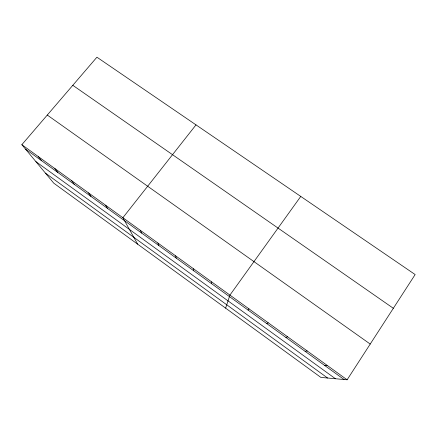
<?xml version="1.0" encoding="UTF-8"?>
<svg xmlns="http://www.w3.org/2000/svg" width="437" height="437" viewBox="0 0 437 437"><rect width="100%" height="100%" fill="white"/><g stroke="black" fill="none" stroke-linecap="round" stroke-linejoin="round"><path stroke-width="0.66" d="M211.53 283.64L211.645 281.881M225.623 308.14L229.928 295.095L300.765 196.426M347.115 379.802L415.15 274.556L96.921 57.198L21.85 144.696L53.756 183.163L320.878 377.415L347.115 379.802L21.85 144.696M248.063 310.062L248.959 308.85M196.005 124.878L122.873 217.719L137.644 244.163M266.881 323.675L268.181 322.746M285.891 337.424L287.606 336.79M305.097 351.315L307.238 350.977M324.5 365.348L327.073 365.316M72.799 85.308L393.344 308.293M47.283 115.051L370.221 344.061M25.466 149.05L344.099 379.529M35.894 161.624L335.463 378.742M45.453 173.15L327.624 378.027M38.292 156.577L41.597 160.723M54.887 168.573L57.881 172.5M71.641 180.683L74.317 184.387M88.558 192.908L90.907 196.388M105.634 205.253L107.649 208.498M140.282 230.299L141.621 233.068M157.866 243.01L158.85 245.528M175.614 255.842L176.242 258.114M193.542 268.799L193.804 270.814"/></g></svg>
